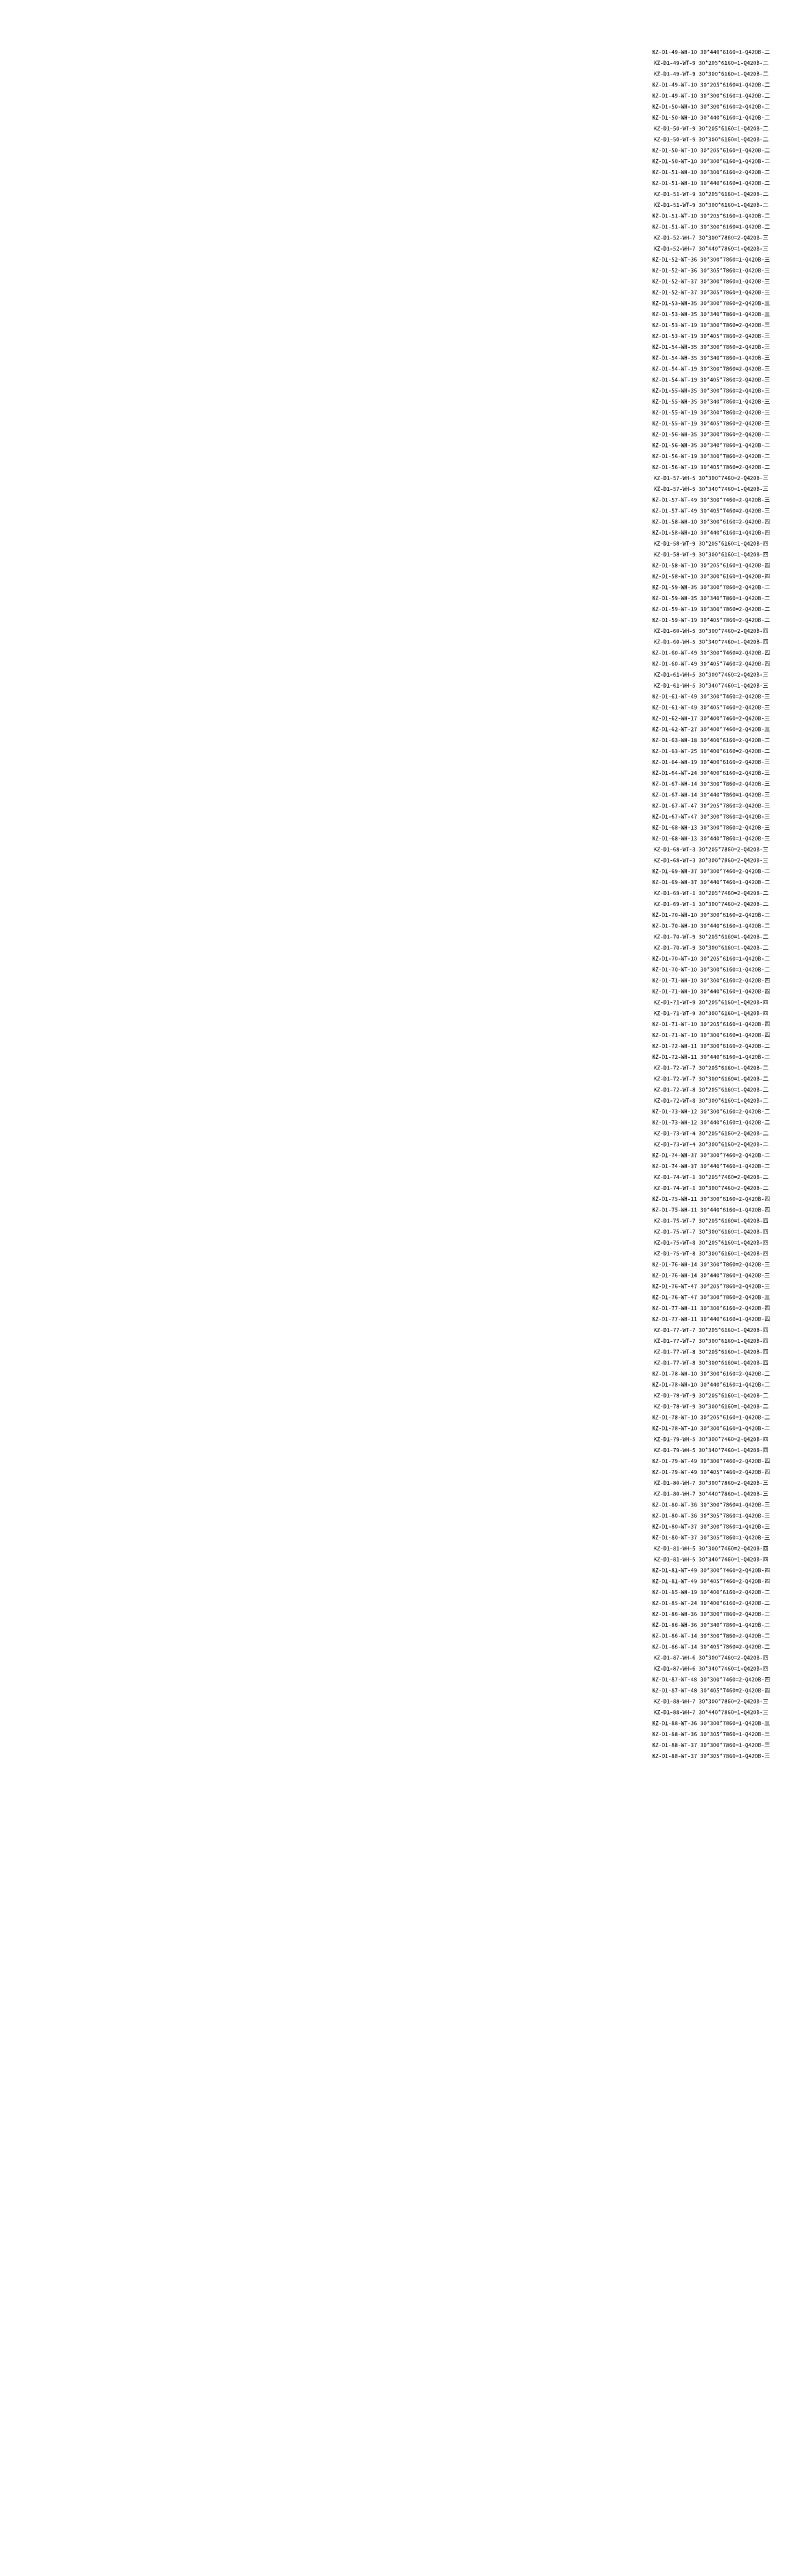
# Model space of a CAD drawing. Header units: millimetres. Extents: x 432021 to 740255325, y -4502358683 to 220992.
# Drawn here: x 91373942 to 738988877, y -4502358683 to -2250812292 of the extents above; entities that cross this region are included whole.
import ezdxf
from ezdxf.enums import TextEntityAlignment as Align

# ---------------------------------------------------------------- set-up
doc = ezdxf.new("R2010")
doc.units = ezdxf.units.MM
doc.styles.add('黑体', font='simhei.ttf', dxfattribs={"height": 1})

msp = doc.modelspace()

# ---------------------------------------------------------------- texts
at = {"color": 7, "style": '黑体'}
for s, height, p in [('KZ-D1-49-WH-10 30*440*6160=1-Q420B-二', 3723357.709, (692403185.9, -2252988049.5)), ('KZ-D1-54-WT-19 30*300*7860=2-Q420B-三', 3342.166, (96072441.9, -2261166538.5)), ('KZ-D1-54-WT-19 30*405*7860=2-Q420B-三', 3342.166, (96072441.9, -2273421146.9)), ('KZ-D1-6-WT-31 30*250*7860=1-Q420B-四', 3342.166, (142138629, -2251752771.1)), ('KZ-D1-6-WT-31 30*180*7860=1-Q420B-四', 3342.166, (624368611, -2272786135.4)), ('KZ-D1-49-WT-9 30*205*6160=1-Q420B-二', 3723357.709, (692403185.9, -2262917003.4)), ('KZ-D1-49-WT-9 30*300*6160=1-Q420B-二', 3723357.709, (692403185.9, -2272845957.3)), ('KZ-D1-6-WT-31 30*250*7860=1-Q420B-四', 3342.166, (91415690.7, -2274245547.8)), ('KZ-D1-55-WH-35 30*300*7860=2-Q420B-三', 3342.166, (96072441.9, -2285675755.3)), ('KZ-D1-49-WT-10 30*205*6160=1-Q420B-二', 3723357.709, (692403185.9, -2282774911.2)), ('KZ-D1-49-WT-10 30*300*6160=1-Q420B-二', 3723357.709, (692403185.9, -2292703865.1)), ('KZ-D1-55-WH-35 30*340*7860=1-Q420B-三', 3342.166, (96072441.9, -2297930363.8)), ('KZ-D1-55-WT-19 30*300*7860=2-Q420B-三', 3342.166, (96072441.9, -2310184972.2)), ('KZ-D1-50-WH-10 30*300*6160=2-Q420B-二', 3723357.709, (692403185.9, -2302632819)), ('KZ-D1-50-WH-10 30*440*6160=1-Q420B-二', 3723357.709, (692403185.9, -2312561772.9)), ('KZ-D1-55-WT-19 30*405*7860=2-Q420B-三', 3342.166, (96072441.9, -2322439580.6)), ('KZ-D1-56-WH-35 30*300*7860=2-Q420B-二', 3342.166, (96072441.9, -2334694189)), ('KZ-D1-50-WT-10 30*205*6160=1-Q420B-二', 3723357.709, (692403185.9, -2342348634.6)), ('KZ-D1-50-WT-9 30*205*6160=1-Q420B-二', 3723357.709, (692403185.9, -2322490726.8)), ('KZ-D1-50-WT-9 30*300*6160=1-Q420B-二', 3723357.709, (692403185.9, -2332419680.7)), ('KZ-D1-56-WH-35 30*340*7860=1-Q420B-二', 3342.166, (96072441.9, -2346948797.4)), ('KZ-D1-56-WT-19 30*300*7860=2-Q420B-二', 3342.166, (96072441.9, -2359203405.9)), ('KZ-D1-7-WH-22 30*250*7860=2-Q420B-四', 3342.166, (142138629, -2363158302.2)), ('KZ-D1-50-WT-10 30*300*6160=1-Q420B-二', 3723357.709, (692403185.9, -2352277588.5)), ('KZ-D1-51-WH-10 30*300*6160=2-Q420B-二', 3723357.709, (692403185.9, -2362206542.4)), ('KZ-D1-7-WH-22 30*250*7860=2-Q420B-四', 3342.166, (91415690.7, -2385651079)), ('KZ-D1-56-WT-19 30*405*7860=2-Q420B-二', 3342.166, (96072441.9, -2371458014.3)), ('KZ-D1-57-WH-5 30*300*7460=2-Q420B-三', 3342.166, (96072441.9, -2383712622.7)), ('KZ-D1-6-WT-31 30*250*7860=1-Q420B-四', 3342.166, (624368611, -2384191666.5)), ('KZ-D1-51-WH-10 30*440*6160=1-Q420B-二', 3723357.709, (692403185.9, -2372135496.2)), ('KZ-D1-51-WT-9 30*205*6160=1-Q420B-二', 3723357.709, (692403185.9, -2382064450.1)), ('KZ-D1-57-WT-49 30*300*7460=2-Q420B-三', 3342.166, (96072441.9, -2408221839.6)), ('KZ-D1-57-WH-5 30*340*7460=1-Q420B-三', 3342.166, (96072441.9, -2395967231.1)), ('KZ-D1-51-WT-10 30*205*6160=1-Q420B-二', 3723357.709, (692403185.9, -2401922357.9)), ('KZ-D1-51-WT-9 30*300*6160=1-Q420B-二', 3723357.709, (692403185.9, -2391993404)), ('KZ-D1-57-WT-49 30*405*7460=2-Q420B-三', 3342.166, (96072441.9, -2420476448)), ('KZ-D1-51-WT-10 30*300*6160=1-Q420B-二', 3723357.709, (692403185.9, -2411851311.8)), ('KZ-D1-52-WH-7 30*300*7860=2-Q420B-三', 3723357.709, (692403185.9, -2421780265.7)), ('KZ-D1-52-WH-7 30*440*7860=1-Q420B-三', 3723357.709, (692403185.9, -2431709219.6)), ('KZ-D1-58-WH-10 30*300*6160=2-Q420B-四', 3342.166, (96072441.9, -2432731056.4)), ('KZ-D1-58-WH-10 30*440*6160=1-Q420B-四', 3342.166, (96072441.9, -2444985664.8)), ('KZ-D1-52-WT-36 30*300*7860=1-Q420B-三', 3723357.709, (692403185.9, -2441638173.5)), ('KZ-D1-52-WT-36 30*305*7860=1-Q420B-三', 3723357.709, (692403185.9, -2451567127.4)), ('KZ-D1-58-WT-9 30*205*6160=1-Q420B-四', 3342.166, (96072441.9, -2457240273.3)), ('KZ-D1-58-WT-9 30*300*6160=1-Q420B-四', 3342.166, (96072441.9, -2469494881.7)), ('KZ-D1-7-WH-22 30*390*7860=1-Q420B-四', 3342.166, (142138629, -2474563833.3)), ('KZ-D1-52-WT-37 30*300*7860=1-Q420B-三', 3723357.709, (692403185.9, -2461496081.3)), ('KZ-D1-52-WT-37 30*305*7860=1-Q420B-三', 3723357.709, (692403185.9, -2471425035.2)), ('KZ-D1-7-WH-22 30*390*7860=1-Q420B-四', 3342.166, (91415690.7, -2497056610.1)), ('KZ-D1-58-WT-10 30*205*6160=1-Q420B-四', 3342.166, (96072441.9, -2481749490.1)), ('KZ-D1-58-WT-10 30*300*6160=1-Q420B-四', 3342.166, (96072441.9, -2494004098.5)), ('KZ-D1-7-WH-22 30*250*7860=2-Q420B-四', 3342.166, (624368611, -2495597197.6)), ('KZ-D1-53-WH-35 30*300*7860=2-Q420B-三', 3723357.709, (692403185.9, -2481353989)), ('KZ-D1-53-WH-35 30*340*7860=1-Q420B-三', 3723357.709, (692403185.9, -2491282942.9)), ('KZ-D1-53-WT-19 30*300*7860=2-Q420B-三', 3723357.709, (692403185.9, -2501211896.8)), ('KZ-D1-59-WH-35 30*300*7860=2-Q420B-二', 3342.166, (96072441.9, -2506258706.9)), ('KZ-D1-59-WH-35 30*340*7860=1-Q420B-二', 3342.166, (96072441.9, -2518513315.4)), ('KZ-D1-53-WT-19 30*405*7860=2-Q420B-三', 3723357.709, (692403185.9, -2511140850.7)), ('KZ-D1-54-WH-35 30*300*7860=2-Q420B-三', 3723357.709, (692403185.9, -2521069804.6)), ('KZ-D1-59-WT-19 30*300*7860=2-Q420B-二', 3342.166, (96072441.9, -2530767923.8)), ('KZ-D1-59-WT-19 30*405*7860=2-Q420B-二', 3342.166, (96072441.9, -2543022532.2)), ('KZ-D1-54-WH-35 30*340*7860=1-Q420B-三', 3723357.709, (692403185.9, -2530998758.5)), ('KZ-D1-54-WT-19 30*300*7860=2-Q420B-三', 3723357.709, (692403185.9, -2540927712.4)), ('KZ-D1-60-WH-5 30*300*7460=2-Q420B-四', 3342.166, (96072441.9, -2555277140.6)), ('KZ-D1-54-WT-19 30*405*7860=2-Q420B-三', 3723357.709, (692403185.9, -2550856666.3)), ('KZ-D1-55-WH-35 30*300*7860=2-Q420B-三', 3723357.709, (692403185.9, -2560785620.2)), ('KZ-D1-60-WT-49 30*300*7460=2-Q420B-四', 3342.166, (96072441.9, -2579786357.5)), ('KZ-D1-60-WH-5 30*340*7460=1-Q420B-四', 3342.166, (96072441.9, -2567531749.1)), ('KZ-D1-7-WT-30 30*180*7860=1-Q420B-四', 3342.166, (142138629, -2585969364.5)), ('KZ-D1-55-WH-35 30*340*7860=1-Q420B-三', 3723357.709, (692403185.9, -2570714574.1)), ('KZ-D1-55-WT-19 30*300*7860=2-Q420B-三', 3723357.709, (692403185.9, -2580643528)), ('KZ-D1-55-WT-19 30*405*7860=2-Q420B-三', 3723357.709, (692403185.9, -2590572481.9)), ('KZ-D1-7-WT-30 30*180*7860=1-Q420B-四', 3342.166, (91415690.7, -2608462141.2)), ('KZ-D1-60-WT-49 30*405*7460=2-Q420B-四', 3342.166, (96072441.9, -2592040965.9)), ('KZ-D1-61-WH-5 30*300*7460=2-Q420B-三', 3342.166, (96072441.9, -2604295574.3)), ('KZ-D1-7-WH-22 30*390*7860=1-Q420B-四', 3342.166, (624368611, -2607002728.7)), ('KZ-D1-56-WH-35 30*300*7860=2-Q420B-二', 3723357.709, (692403185.9, -2600501435.7)), ('KZ-D1-56-WH-35 30*340*7860=1-Q420B-二', 3723357.709, (692403185.9, -2610430389.6)), ('KZ-D1-61-WT-49 30*300*7460=2-Q420B-三', 3342.166, (96072441.9, -2628804791.2)), ('KZ-D1-61-WH-5 30*340*7460=1-Q420B-三', 3342.166, (96072441.9, -2616550182.8)), ('KZ-D1-56-WT-19 30*300*7860=2-Q420B-二', 3723357.709, (692403185.9, -2620359343.5)), ('KZ-D1-56-WT-19 30*405*7860=2-Q420B-二', 3723357.709, (692403185.9, -2630288297.4)), ('KZ-D1-61-WT-49 30*405*7460=2-Q420B-三', 3342.166, (96072441.9, -2641059399.6)), ('KZ-D1-62-WH-17 30*400*7460=2-Q420B-三', 3342.166, (96072441.9, -2653314008)), ('KZ-D1-57-WH-5 30*300*7460=2-Q420B-三', 3723357.709, (692403185.9, -2640217251.3)), ('KZ-D1-57-WH-5 30*340*7460=1-Q420B-三', 3723357.709, (692403185.9, -2650146205.2)), ('KZ-D1-62-WT-27 30*400*7460=2-Q420B-三', 3342.166, (96072441.9, -2665568616.5)), ('KZ-D1-63-WH-18 30*400*6160=2-Q420B-二', 3342.166, (96072441.9, -2677823224.9)), ('KZ-D1-57-WT-49 30*300*7460=2-Q420B-三', 3723357.709, (692403185.9, -2660075159.1)), ('KZ-D1-57-WT-49 30*405*7460=2-Q420B-三', 3723357.709, (692403185.9, -2670004113)), ('KZ-D1-58-WH-10 30*300*6160=2-Q420B-四', 3723357.709, (692403185.9, -2679933066.9)), ('KZ-D1-63-WT-25 30*400*6160=2-Q420B-二', 3342.166, (96072441.9, -2690077833.3)), ('KZ-D1-7-WT-30 30*250*7860=1-Q420B-四', 3342.166, (142138629, -2697374895.6)), ('KZ-D1-58-WH-10 30*440*6160=1-Q420B-四', 3723357.709, (692403185.9, -2689862020.8)), ('KZ-D1-58-WT-9 30*205*6160=1-Q420B-四', 3723357.709, (692403185.9, -2699790974.7)), ('KZ-D1-7-WT-30 30*250*7860=1-Q420B-四', 3342.166, (91415690.7, -2719867672.3)), ('KZ-D1-64-WH-19 30*400*6160=2-Q420B-三', 3342.166, (96072441.9, -2702332441.7)), ('KZ-D1-64-WT-24 30*400*6160=2-Q420B-三', 3342.166, (96072441.9, -2714587050.1)), ('KZ-D1-7-WT-30 30*180*7860=1-Q420B-四', 3342.166, (624368611, -2718408259.9)), ('KZ-D1-58-WT-10 30*205*6160=1-Q420B-四', 3723357.709, (692403185.9, -2719648882.4)), ('KZ-D1-58-WT-9 30*300*6160=1-Q420B-四', 3723357.709, (692403185.9, -2709719928.6)), ('KZ-D1-67-WH-14 30*300*7860=2-Q420B-三', 3342.166, (96072441.9, -2726841658.6)), ('KZ-D1-67-WH-14 30*440*7860=1-Q420B-三', 3342.166, (96072441.9, -2739096267)), ('KZ-D1-58-WT-10 30*300*6160=1-Q420B-四', 3723357.709, (692403185.9, -2729577836.3)), ('KZ-D1-59-WH-35 30*300*7860=2-Q420B-二', 3723357.709, (692403185.9, -2739506790.2)), ('KZ-D1-67-WT-47 30*205*7860=2-Q420B-三', 3342.166, (96072441.9, -2751350875.4)), ('KZ-D1-67-WT-47 30*300*7860=2-Q420B-三', 3342.166, (96072441.9, -2763605483.8)), ('KZ-D1-59-WH-35 30*340*7860=1-Q420B-二', 3723357.709, (692403185.9, -2749435744.1)), ('KZ-D1-59-WT-19 30*300*7860=2-Q420B-二', 3723357.709, (692403185.9, -2759364698)), ('KZ-D1-59-WT-19 30*405*7860=2-Q420B-二', 3723357.709, (692403185.9, -2769293651.9)), ('KZ-D1-68-WH-13 30*300*7860=2-Q420B-三', 3342.166, (96072441.9, -2775860092.3)), ('KZ-D1-68-WH-13 30*440*7860=1-Q420B-三', 3342.166, (96072441.9, -2788114700.7)), ('KZ-D1-60-WH-5 30*300*7460=2-Q420B-四', 3723357.709, (692403185.9, -2779222605.8)), ('KZ-D1-60-WH-5 30*340*7460=1-Q420B-四', 3723357.709, (692403185.9, -2789151559.7)), ('KZ-D1-68-WT-3 30*205*7860=2-Q420B-三', 3342.166, (96072441.9, -2800369309.1)), ('KZ-D1-68-WT-3 30*300*7860=2-Q420B-三', 3342.166, (96072441.9, -2812623917.5)), ('KZ-D1-7-WT-31 30*180*7860=1-Q420B-四', 3342.166, (142138629, -2808780426.7)), ('KZ-D1-60-WT-49 30*300*7460=2-Q420B-四', 3723357.709, (692403185.9, -2799080513.6)), ('KZ-D1-60-WT-49 30*405*7460=2-Q420B-四', 3723357.709, (692403185.9, -2809009467.5)), ('KZ-D1-7-WT-31 30*180*7860=1-Q420B-四', 3342.166, (91415690.7, -2831273203.4)), ('KZ-D1-69-WH-37 30*300*7460=2-Q420B-二', 3342.166, (96072441.9, -2824878526)), ('KZ-D1-7-WT-30 30*250*7860=1-Q420B-四', 3342.166, (624368611, -2829813791)), ('KZ-D1-61-WT-49 30*300*7460=2-Q420B-三', 3723357.709, (692403185.9, -2838796329.1)), ('KZ-D1-61-WH-5 30*300*7460=2-Q420B-三', 3723357.709, (692403185.9, -2818938421.4)), ('KZ-D1-61-WH-5 30*340*7460=1-Q420B-三', 3723357.709, (692403185.9, -2828867375.3)), ('KZ-D1-69-WH-37 30*440*7460=1-Q420B-二', 3342.166, (96072441.9, -2837133134.4)), ('KZ-D1-69-WT-1 30*205*7460=2-Q420B-二', 3342.166, (96072441.9, -2849387742.8)), ('KZ-D1-61-WT-49 30*405*7460=2-Q420B-三', 3723357.709, (692403185.9, -2848725283)), ('KZ-D1-62-WH-17 30*400*7460=2-Q420B-三', 3723357.709, (692403185.9, -2858654236.9)), ('KZ-D1-70-WH-10 30*300*6160=2-Q420B-二', 3342.166, (96072441.9, -2873896959.6)), ('KZ-D1-69-WT-1 30*300*7460=2-Q420B-二', 3342.166, (96072441.9, -2861642351.2)), ('KZ-D1-62-WT-27 30*400*7460=2-Q420B-三', 3723357.709, (692403185.9, -2868583190.8)), ('KZ-D1-63-WH-18 30*400*6160=2-Q420B-二', 3723357.709, (692403185.9, -2878512144.7)), ('KZ-D1-70-WH-10 30*440*6160=1-Q420B-二', 3342.166, (96072441.9, -2886151568.1)), ('KZ-D1-70-WT-9 30*205*6160=1-Q420B-二', 3342.166, (96072441.9, -2898406176.5)), ('KZ-D1-63-WT-25 30*400*6160=2-Q420B-二', 3723357.709, (692403185.9, -2888441098.6)), ('KZ-D1-64-WH-19 30*400*6160=2-Q420B-三', 3723357.709, (692403185.9, -2898370052.5)), ('KZ-D1-70-WT-10 30*205*6160=1-Q420B-二', 3342.166, (96072441.9, -2922915393.3)), ('KZ-D1-70-WT-9 30*300*6160=1-Q420B-二', 3342.166, (96072441.9, -2910660784.9)), ('KZ-D1-7-WT-31 30*250*7860=1-Q420B-四', 3342.166, (142138629, -2920185957.8)), ('KZ-D1-64-WT-24 30*400*6160=2-Q420B-三', 3723357.709, (692403185.9, -2908299006.4)), ('KZ-D1-67-WH-14 30*300*7860=2-Q420B-三', 3723357.709, (692403185.9, -2918227960.3)), ('KZ-D1-67-WH-14 30*440*7860=1-Q420B-三', 3723357.709, (692403185.9, -2928156914.2)), ('KZ-D1-7-WT-31 30*250*7860=1-Q420B-四', 3342.166, (91415690.7, -2942678734.6)), ('KZ-D1-70-WT-10 30*300*6160=1-Q420B-二', 3342.166, (96072441.9, -2935170001.8)), ('KZ-D1-71-WH-10 30*300*6160=2-Q420B-四', 3342.166, (96072441.9, -2947424610.2)), ('KZ-D1-7-WT-31 30*180*7860=1-Q420B-四', 3342.166, (624368611, -2941219322.1)), ('KZ-D1-67-WT-47 30*205*7860=2-Q420B-三', 3723357.709, (692403185.9, -2938085868.1)), ('KZ-D1-67-WT-47 30*300*7860=2-Q420B-三', 3723357.709, (692403185.9, -2948014821.9)), ('KZ-D1-71-WH-10 30*440*6160=1-Q420B-四', 3342.166, (96072441.9, -2959679218.6)), ('KZ-D1-71-WT-9 30*205*6160=1-Q420B-四', 3342.166, (96072441.9, -2971933827)), ('KZ-D1-68-WH-13 30*300*7860=2-Q420B-三', 3723357.709, (692403185.9, -2957943775.8)), ('KZ-D1-68-WH-13 30*440*7860=1-Q420B-三', 3723357.709, (692403185.9, -2967872729.7)), ('KZ-D1-71-WT-9 30*300*6160=1-Q420B-四', 3342.166, (96072441.9, -2984188435.5)), ('KZ-D1-68-WT-3 30*205*7860=2-Q420B-三', 3723357.709, (692403185.9, -2977801683.6)), ('KZ-D1-68-WT-3 30*300*7860=2-Q420B-三', 3723357.709, (692403185.9, -2987730637.5)), ('KZ-D1-71-WT-10 30*205*6160=1-Q420B-四', 3342.166, (96072441.9, -2996443043.9)), ('KZ-D1-71-WT-10 30*300*6160=1-Q420B-四', 3342.166, (96072441.9, -3008697652.3)), ('KZ-D1-69-WH-37 30*300*7460=2-Q420B-二', 3723357.709, (692403185.9, -2997659591.4)), ('KZ-D1-69-WH-37 30*440*7460=1-Q420B-二', 3723357.709, (692403185.9, -3007588545.3)), ('KZ-D1-69-WT-1 30*205*7460=2-Q420B-二', 3723357.709, (692403185.9, -3017517499.2)), ('KZ-D1-72-WH-11 30*300*6160=2-Q420B-二', 3342.166, (96072441.9, -3020952260.7)), ('KZ-D1-72-WH-11 30*440*6160=1-Q420B-二', 3342.166, (96072441.9, -3033206869.1)), ('KZ-D1-9-WH-35 30*300*7860=2-Q420B-二', 3342.166, (142138629, -3031591488.9)), ('KZ-D1-70-WH-10 30*300*6160=2-Q420B-二', 3723357.709, (692403185.9, -3037375407)), ('KZ-D1-69-WT-1 30*300*7460=2-Q420B-二', 3723357.709, (692403185.9, -3027446453.1)), ('KZ-D1-9-WH-35 30*300*7860=2-Q420B-二', 3342.166, (91415690.7, -3054084265.7)), ('KZ-D1-72-WT-7 30*205*6160=1-Q420B-二', 3342.166, (96072441.9, -3045461477.6)), ('KZ-D1-72-WT-7 30*300*6160=1-Q420B-二', 3342.166, (96072441.9, -3057716086)), ('KZ-D1-7-WT-31 30*250*7860=1-Q420B-四', 3342.166, (624368611, -3052624853.2)), ('KZ-D1-70-WH-10 30*440*6160=1-Q420B-二', 3723357.709, (692403185.9, -3047304360.9)), ('KZ-D1-70-WT-9 30*205*6160=1-Q420B-二', 3723357.709, (692403185.9, -3057233314.8)), ('KZ-D1-72-WT-8 30*205*6160=1-Q420B-二', 3342.166, (96072441.9, -3069970694.4)), ('KZ-D1-72-WT-8 30*300*6160=1-Q420B-二', 3342.166, (96072441.9, -3082225302.8)), ('KZ-D1-70-WT-10 30*205*6160=1-Q420B-二', 3723357.709, (692403185.9, -3077091222.5)), ('KZ-D1-70-WT-9 30*300*6160=1-Q420B-二', 3723357.709, (692403185.9, -3067162268.6)), ('KZ-D1-73-WH-12 30*300*6160=2-Q420B-二', 3342.166, (96072441.9, -3094479911.3)), ('KZ-D1-73-WH-12 30*440*6160=1-Q420B-二', 3342.166, (96072441.9, -3106734519.7)), ('KZ-D1-70-WT-10 30*300*6160=1-Q420B-二', 3723357.709, (692403185.9, -3087020176.4)), ('KZ-D1-71-WH-10 30*300*6160=2-Q420B-四', 3723357.709, (692403185.9, -3096949130.3)), ('KZ-D1-71-WH-10 30*440*6160=1-Q420B-四', 3723357.709, (692403185.9, -3106878084.2)), ('KZ-D1-73-WT-4 30*205*6160=2-Q420B-二', 3342.166, (96072441.9, -3118989128.1)), ('KZ-D1-71-WT-9 30*205*6160=1-Q420B-四', 3723357.709, (692403185.9, -3116807038.1)), ('KZ-D1-71-WT-9 30*300*6160=1-Q420B-四', 3723357.709, (692403185.9, -3126735992)), ('KZ-D1-74-WH-37 30*300*7460=2-Q420B-二', 3342.166, (96072441.9, -3143498345)), ('KZ-D1-73-WT-4 30*300*6160=2-Q420B-二', 3342.166, (96072441.9, -3131243736.5)), ('KZ-D1-9-WH-35 30*340*7860=1-Q420B-二', 3342.166, (142138629, -3142997020.1)), ('KZ-D1-71-WT-10 30*205*6160=1-Q420B-四', 3723357.709, (692403185.9, -3136664945.9)), ('KZ-D1-71-WT-10 30*300*6160=1-Q420B-四', 3723357.709, (692403185.9, -3146593899.8)), ('KZ-D1-9-WH-35 30*340*7860=1-Q420B-二', 3342.166, (91415690.7, -3165489796.8)), ('KZ-D1-74-WH-37 30*440*7460=1-Q420B-二', 3342.166, (96072441.9, -3155752953.4)), ('KZ-D1-74-WT-1 30*205*7460=2-Q420B-二', 3342.166, (96072441.9, -3168007561.8)), ('KZ-D1-9-WH-35 30*300*7860=2-Q420B-二', 3342.166, (624368611, -3164030384.3)), ('KZ-D1-72-WH-11 30*300*6160=2-Q420B-二', 3723357.709, (692403185.9, -3156522853.7)), ('KZ-D1-72-WH-11 30*440*6160=1-Q420B-二', 3723357.709, (692403185.9, -3166451807.6)), ('KZ-D1-72-WT-7 30*205*6160=1-Q420B-二', 3723357.709, (692403185.9, -3176380761.5)), ('KZ-D1-75-WH-11 30*300*6160=2-Q420B-四', 3342.166, (96072441.9, -3192516778.7)), ('KZ-D1-74-WT-1 30*300*7460=2-Q420B-二', 3342.166, (96072441.9, -3180262170.2)), ('KZ-D1-72-WT-7 30*300*6160=1-Q420B-二', 3723357.709, (692403185.9, -3186309715.3)), ('KZ-D1-72-WT-8 30*205*6160=1-Q420B-二', 3723357.709, (692403185.9, -3196238669.2)), ('KZ-D1-75-WH-11 30*440*6160=1-Q420B-四', 3342.166, (96072441.9, -3204771387.1)), ('KZ-D1-75-WT-7 30*205*6160=1-Q420B-四', 3342.166, (96072441.9, -3217025995.5)), ('KZ-D1-73-WH-12 30*300*6160=2-Q420B-二', 3723357.709, (692403185.9, -3216096577)), ('KZ-D1-72-WT-8 30*300*6160=1-Q420B-二', 3723357.709, (692403185.9, -3206167623.1)), ('KZ-D1-75-WT-7 30*300*6160=1-Q420B-四', 3342.166, (96072441.9, -3229280603.9)), ('KZ-D1-75-WT-8 30*205*6160=1-Q420B-四', 3342.166, (96072441.9, -3241535212.3)), ('KZ-D1-73-WH-12 30*440*6160=1-Q420B-二', 3723357.709, (692403185.9, -3226025530.9)), ('KZ-D1-73-WT-4 30*205*6160=2-Q420B-二', 3723357.709, (692403185.9, -3235954484.8)), ('KZ-D1-75-WT-8 30*300*6160=1-Q420B-四', 3342.166, (96072441.9, -3253789820.8)), ('KZ-D1-9-WT-19 30*300*7860=2-Q420B-二', 3342.166, (142138629, -3254402551.2)), ('KZ-D1-74-WH-37 30*300*7460=2-Q420B-二', 3723357.709, (692403185.9, -3255812392.6)), ('KZ-D1-74-WH-37 30*440*7460=1-Q420B-二', 3723357.709, (692403185.9, -3265741346.5)), ('KZ-D1-73-WT-4 30*300*6160=2-Q420B-二', 3723357.709, (692403185.9, -3245883438.7)), ('KZ-D1-9-WT-19 30*300*7860=2-Q420B-二', 3342.166, (91415690.7, -3276895327.9)), ('KZ-D1-76-WH-14 30*300*7860=2-Q420B-三', 3342.166, (96072441.9, -3266044429.2)), ('KZ-D1-76-WH-14 30*440*7860=1-Q420B-三', 3342.166, (96072441.9, -3278299037.6)), ('KZ-D1-9-WH-35 30*340*7860=1-Q420B-二', 3342.166, (624368611, -3275435915.5)), ('KZ-D1-74-WT-1 30*205*7460=2-Q420B-二', 3723357.709, (692403185.9, -3275670300.4)), ('KZ-D1-74-WT-1 30*300*7460=2-Q420B-二', 3723357.709, (692403185.9, -3285599254.3)), ('KZ-D1-76-WT-47 30*205*7860=2-Q420B-三', 3342.166, (96072441.9, -3290553646)), ('KZ-D1-76-WT-47 30*300*7860=2-Q420B-三', 3342.166, (96072441.9, -3302808254.5)), ('KZ-D1-75-WH-11 30*300*6160=2-Q420B-四', 3723357.709, (692403185.9, -3295528208.2)), ('KZ-D1-75-WH-11 30*440*6160=1-Q420B-四', 3723357.709, (692403185.9, -3305457162)), ('KZ-D1-77-WH-11 30*300*6160=2-Q420B-四', 3342.166, (96072441.9, -3315062862.9)), ('KZ-D1-77-WH-11 30*440*6160=1-Q420B-四', 3342.166, (96072441.9, -3327317471.3)), ('KZ-D1-75-WT-7 30*205*6160=1-Q420B-四', 3723357.709, (692403185.9, -3315386115.9)), ('KZ-D1-75-WT-7 30*300*6160=1-Q420B-四', 3723357.709, (692403185.9, -3325315069.8)), ('KZ-D1-77-WT-7 30*205*6160=1-Q420B-四', 3342.166, (96072441.9, -3339572079.7)), ('KZ-D1-77-WT-7 30*300*6160=1-Q420B-四', 3342.166, (96072441.9, -3351826688.2)), ('KZ-D1-76-WH-14 30*300*7860=2-Q420B-三', 3723357.709, (692403185.9, -3355101931.5)), ('KZ-D1-75-WT-8 30*205*6160=1-Q420B-四', 3723357.709, (692403185.9, -3335244023.7)), ('KZ-D1-75-WT-8 30*300*6160=1-Q420B-四', 3723357.709, (692403185.9, -3345172977.6)), ('KZ-D1-77-WT-8 30*205*6160=1-Q420B-四', 3342.166, (96072441.9, -3364081296.6)), ('KZ-D1-77-WT-8 30*300*6160=1-Q420B-四', 3342.166, (96072441.9, -3376335905)), ('KZ-D1-9-WT-19 30*405*7860=2-Q420B-二', 3342.166, (142138629, -3365808082.3)), ('KZ-D1-76-WH-14 30*440*7860=1-Q420B-三', 3723357.709, (692403185.9, -3365030885.4)), ('KZ-D1-76-WT-47 30*205*7860=2-Q420B-三', 3723357.709, (692403185.9, -3374959839.3)), ('KZ-D1-9-WT-19 30*405*7860=2-Q420B-二', 3342.166, (91415690.7, -3388300859)), ('KZ-D1-78-WH-10 30*300*6160=2-Q420B-二', 3342.166, (96072441.9, -3388590513.4)), ('KZ-D1-9-WT-19 30*300*7860=2-Q420B-二', 3342.166, (624368611, -3386841446.6)), ('KZ-D1-76-WT-47 30*300*7860=2-Q420B-三', 3723357.709, (692403185.9, -3384888793.2)), ('KZ-D1-77-WH-11 30*300*6160=2-Q420B-四', 3723357.709, (692403185.9, -3394817747.1)), ('KZ-D1-78-WH-10 30*440*6160=1-Q420B-二', 3342.166, (96072441.9, -3400845121.8)), ('KZ-D1-78-WT-9 30*205*6160=1-Q420B-二', 3342.166, (96072441.9, -3413099730.3)), ('KZ-D1-77-WH-11 30*440*6160=1-Q420B-四', 3723357.709, (692403185.9, -3404746701)), ('KZ-D1-77-WT-7 30*205*6160=1-Q420B-四', 3723357.709, (692403185.9, -3414675654.8)), ('KZ-D1-78-WT-10 30*205*6160=1-Q420B-二', 3342.166, (96072441.9, -3437608947.1)), ('KZ-D1-78-WT-9 30*300*6160=1-Q420B-二', 3342.166, (96072441.9, -3425354338.7)), ('KZ-D1-77-WT-7 30*300*6160=1-Q420B-四', 3723357.709, (692403185.9, -3424604608.7)), ('KZ-D1-77-WT-8 30*205*6160=1-Q420B-四', 3723357.709, (692403185.9, -3434533562.6)), ('KZ-D1-77-WT-8 30*300*6160=1-Q420B-四', 3723357.709, (692403185.9, -3444462516.5)), ('KZ-D1-78-WT-10 30*300*6160=1-Q420B-二', 3342.166, (96072441.9, -3449863555.5)), ('KZ-D1-79-WH-5 30*300*7460=2-Q420B-四', 3342.166, (96072441.9, -3462118164)), ('KZ-D1-78-WH-10 30*300*6160=2-Q420B-二', 3723357.709, (692403185.9, -3454391470.4)), ('KZ-D1-78-WH-10 30*440*6160=1-Q420B-二', 3723357.709, (692403185.9, -3464320424.3)), ('KZ-D1-79-WT-49 30*300*7460=2-Q420B-四', 3342.166, (96072441.9, -3486627380.8)), ('KZ-D1-79-WH-5 30*340*7460=1-Q420B-四', 3342.166, (96072441.9, -3474372772.4)), ('KZ-D1-10-WH-35 30*300*7860=2-Q420B-三', 3342.166, (142138629, -3477213613.4)), ('KZ-D1-78-WT-9 30*205*6160=1-Q420B-二', 3723357.709, (692403185.9, -3474249378.2)), ('KZ-D1-78-WT-9 30*300*6160=1-Q420B-二', 3723357.709, (692403185.9, -3484178332.1)), ('KZ-D1-10-WH-35 30*300*7860=2-Q420B-三', 3342.166, (91415690.7, -3499706390.2)), ('KZ-D1-79-WT-49 30*405*7460=2-Q420B-四', 3342.166, (96072441.9, -3498881989.2)), ('KZ-D1-80-WH-7 30*300*7860=2-Q420B-三', 3342.166, (96072441.9, -3511136597.7)), ('KZ-D1-9-WT-19 30*405*7860=2-Q420B-二', 3342.166, (624368611, -3498246977.7)), ('KZ-D1-78-WT-10 30*205*6160=1-Q420B-二', 3723357.709, (692403185.9, -3494107286)), ('KZ-D1-78-WT-10 30*300*6160=1-Q420B-二', 3723357.709, (692403185.9, -3504036239.9)), ('KZ-D1-79-WH-5 30*300*7460=2-Q420B-四', 3723357.709, (692403185.9, -3513965193.8)), ('KZ-D1-80-WH-7 30*440*7860=1-Q420B-三', 3342.166, (96072441.9, -3523391206.1)), ('KZ-D1-79-WT-49 30*300*7460=2-Q420B-四', 3723357.709, (692403185.9, -3533823101.5)), ('KZ-D1-79-WH-5 30*340*7460=1-Q420B-四', 3723357.709, (692403185.9, -3523894147.7)), ('KZ-D1-80-WT-36 30*300*7860=1-Q420B-三', 3342.166, (96072441.9, -3535645814.5)), ('KZ-D1-80-WT-36 30*305*7860=1-Q420B-三', 3342.166, (96072441.9, -3547900422.9)), ('KZ-D1-79-WT-49 30*405*7460=2-Q420B-四', 3723357.709, (692403185.9, -3543752055.4)), ('KZ-D1-80-WH-7 30*300*7860=2-Q420B-三', 3723357.709, (692403185.9, -3553681009.3)), ('KZ-D1-80-WT-37 30*300*7860=1-Q420B-三', 3342.166, (96072441.9, -3560155031.4)), ('KZ-D1-80-WT-37 30*305*7860=1-Q420B-三', 3342.166, (96072441.9, -3572409639.8)), ('KZ-D1-80-WT-36 30*300*7860=1-Q420B-三', 3723357.709, (692403185.9, -3573538917.1)), ('KZ-D1-80-WH-7 30*440*7860=1-Q420B-三', 3723357.709, (692403185.9, -3563609963.2)), ('KZ-D1-81-WH-5 30*300*7460=2-Q420B-四', 3342.166, (96072441.9, -3584664248.2)), ('KZ-D1-81-WH-5 30*340*7460=1-Q420B-四', 3342.166, (96072441.9, -3596918856.6)), ('KZ-D1-10-WH-35 30*340*7860=1-Q420B-三', 3342.166, (142138629, -3588619144.6)), ('KZ-D1-80-WT-36 30*305*7860=1-Q420B-三', 3723357.709, (692403185.9, -3583467871)), ('KZ-D1-80-WT-37 30*300*7860=1-Q420B-三', 3723357.709, (692403185.9, -3593396824.9)), ('KZ-D1-80-WT-37 30*305*7860=1-Q420B-三', 3723357.709, (692403185.9, -3603325778.8)), ('KZ-D1-10-WH-35 30*340*7860=1-Q420B-三', 3342.166, (91415690.7, -3611111921.3)), ('KZ-D1-81-WT-49 30*300*7460=2-Q420B-四', 3342.166, (96072441.9, -3609173465)), ('KZ-D1-81-WT-49 30*405*7460=2-Q420B-四', 3342.166, (96072441.9, -3621428073.5)), ('KZ-D1-10-WH-35 30*300*7860=2-Q420B-三', 3342.166, (624368611, -3609652508.8)), ('KZ-D1-81-WH-5 30*300*7460=2-Q420B-四', 3723357.709, (692403185.9, -3613254732.7)), ('KZ-D1-81-WH-5 30*340*7460=1-Q420B-四', 3723357.709, (692403185.9, -3623183686.6)), ('KZ-D1-85-WH-19 30*400*6160=2-Q420B-二', 3342.166, (96072441.9, -3633682681.9)), ('KZ-D1-85-WT-24 30*400*6160=2-Q420B-二', 3342.166, (96072441.9, -3645937290.3)), ('KZ-D1-81-WT-49 30*300*7460=2-Q420B-四', 3723357.709, (692403185.9, -3633112640.5)), ('KZ-D1-81-WT-49 30*405*7460=2-Q420B-四', 3723357.709, (692403185.9, -3643041594.4)), ('KZ-D1-86-WH-36 30*300*7860=2-Q420B-二', 3342.166, (96072441.9, -3658191898.7)), ('KZ-D1-85-WH-19 30*400*6160=2-Q420B-二', 3723357.709, (692403185.9, -3652970548.2)), ('KZ-D1-85-WT-24 30*400*6160=2-Q420B-二', 3723357.709, (692403185.9, -3662899502.1)), ('KZ-D1-86-WH-36 30*340*7860=1-Q420B-二', 3342.166, (96072441.9, -3670446507.2)), ('KZ-D1-86-WT-14 30*300*7860=2-Q420B-二', 3342.166, (96072441.9, -3682701115.6)), ('KZ-D1-86-WH-36 30*300*7860=2-Q420B-二', 3723357.709, (692403185.9, -3672828456)), ('KZ-D1-86-WH-36 30*340*7860=1-Q420B-二', 3723357.709, (692403185.9, -3682757409.9)), ('KZ-D1-86-WT-14 30*300*7860=2-Q420B-二', 3723357.709, (692403185.9, -3692686363.8)), ('KZ-D1-86-WT-14 30*405*7860=2-Q420B-二', 3342.166, (96072441.9, -3694955724)), ('KZ-D1-87-WH-6 30*300*7460=2-Q420B-四', 3342.166, (96072441.9, -3707210332.4)), ('KZ-D1-10-WT-19 30*300*7860=2-Q420B-三', 3342.166, (142138629, -3700024675.7)), ('KZ-D1-86-WT-14 30*405*7860=2-Q420B-二', 3723357.709, (692403185.9, -3702615317.7)), ('KZ-D1-87-WH-6 30*300*7460=2-Q420B-四', 3723357.709, (692403185.9, -3712544271.6)), ('KZ-D1-10-WT-19 30*300*7860=2-Q420B-三', 3342.166, (91415690.7, -3722517452.4)), ('KZ-D1-87-WT-48 30*300*7460=2-Q420B-四', 3342.166, (96072441.9, -3731719549.3)), ('KZ-D1-87-WH-6 30*340*7460=1-Q420B-四', 3342.166, (96072441.9, -3719464940.9)), ('KZ-D1-10-WH-35 30*340*7860=1-Q420B-三', 3342.166, (624368611, -3721058040)), ('KZ-D1-87-WT-48 30*300*7460=2-Q420B-四', 3723357.709, (692403185.9, -3732402179.4)), ('KZ-D1-87-WH-6 30*340*7460=1-Q420B-四', 3723357.709, (692403185.9, -3722473225.5)), ('KZ-D1-87-WT-48 30*405*7460=2-Q420B-四', 3342.166, (96072441.9, -3743974157.7)), ('KZ-D1-88-WH-7 30*300*7860=2-Q420B-三', 3342.166, (96072441.9, -3756228766.1)), ('KZ-D1-87-WT-48 30*405*7460=2-Q420B-四', 3723357.709, (692403185.9, -3742331133.3)), ('KZ-D1-88-WH-7 30*300*7860=2-Q420B-三', 3723357.709, (692403185.9, -3752260087.2)), ('KZ-D1-88-WH-7 30*440*7860=1-Q420B-三', 3723357.709, (692403185.9, -3762189041.1)), ('KZ-D1-88-WT-36 30*300*7860=1-Q420B-三', 3342.166, (96072441.9, -3780737983)), ('KZ-D1-88-WH-7 30*440*7860=1-Q420B-三', 3342.166, (96072441.9, -3768483374.5)), ('KZ-D1-88-WT-36 30*300*7860=1-Q420B-三', 3723357.709, (692403185.9, -3772117994.9)), ('KZ-D1-88-WT-36 30*305*7860=1-Q420B-三', 3723357.709, (692403185.9, -3782046948.8)), ('KZ-D1-88-WT-36 30*305*7860=1-Q420B-三', 3342.166, (96072441.9, -3792992591.4)), ('KZ-D1-88-WT-37 30*300*7860=1-Q420B-三', 3723357.709, (692403185.9, -3791975902.7)), ('KZ-D1-88-WT-37 30*305*7860=1-Q420B-三', 3723357.709, (692403185.9, -3801904856.6)), ('KZ-D1-88-WT-37 30*300*7860=1-Q420B-三', 3342.166, (96072441.9, -3805247199.8)), ('KZ-D1-88-WT-37 30*305*7860=1-Q420B-三', 3342.166, (96072441.9, -3817501808.2)), ('KZ-D1-10-WT-19 30*405*7860=2-Q420B-三', 3342.166, (142138629, -3811430206.8)), ('KZ-D1-10-WT-19 30*405*7860=2-Q420B-三', 3342.166, (91415690.7, -3833922983.5)), ('KZ-D1-10-WT-19 30*300*7860=2-Q420B-三', 3342.166, (624368611, -3832463571.1)), ('KZ-D1-11-WH-17 30*400*7460=2-Q420B-四', 3342.166, (142138629, -3922835737.9)), ('KZ-D1-11-WH-17 30*400*7460=2-Q420B-四', 3342.166, (91415690.7, -3945328514.6)), ('KZ-D1-10-WT-19 30*405*7860=2-Q420B-三', 3342.166, (624368611, -3943869102.2)), ('KZ-D1-11-WT-27 30*400*7460=1-Q420B-四', 3342.166, (142138629, -4034241269)), ('KZ-D1-11-WT-27 30*400*7460=1-Q420B-四', 3342.166, (91415690.7, -4056734045.8)), ('KZ-D1-11-WH-17 30*400*7460=2-Q420B-四', 3342.166, (624368611, -4055274633.3)), ('KZ-D1-11-WT-40 30*400*7460=1-Q420B-四', 3342.166, (142138629, -4145646800.2)), ('KZ-D1-11-WT-40 30*400*7460=1-Q420B-四', 3342.166, (91415690.7, -4168139576.9)), ('KZ-D1-11-WT-27 30*400*7460=1-Q420B-四', 3342.166, (624368611, -4166680164.4)), ('KZ-D1-12-WH-16 30*400*7460=2-Q420B-三', 3342.166, (142138629, -4257052331.3)), ('KZ-D1-12-WH-16 30*400*7460=2-Q420B-三', 3342.166, (91415690.7, -4279545108)), ('KZ-D1-11-WT-40 30*400*7460=1-Q420B-四', 3342.166, (624368611, -4278085695.6)), ('KZ-D1-12-WT-41 30*400*7460=2-Q420B-三', 3342.166, (142138629, -4368457862.4)), ('KZ-D1-12-WH-16 30*400*7460=2-Q420B-三', 3342.166, (624368611, -4389491226.7)), ('KZ-D1-12-WT-41 30*400*7460=2-Q420B-三', 3342.166, (91415690.7, -4390950639.1)), ('KZ-D1-13-WH-18 30*400*6160=2-Q420B-二', 3342.166, (142138629, -4479863393.5)), ('KZ-D1-13-WH-18 30*400*6160=2-Q420B-二', 3342.166, (91415690.7, -4502356170.3)), ('KZ-D1-12-WT-41 30*400*7460=2-Q420B-三', 3342.166, (624368611, -4500896757.8))]:
    msp.add_text(s, height=height, dxfattribs=at).set_placement(p, align=Align.MIDDLE_CENTER)

doc.saveas('drawing.dxf')
